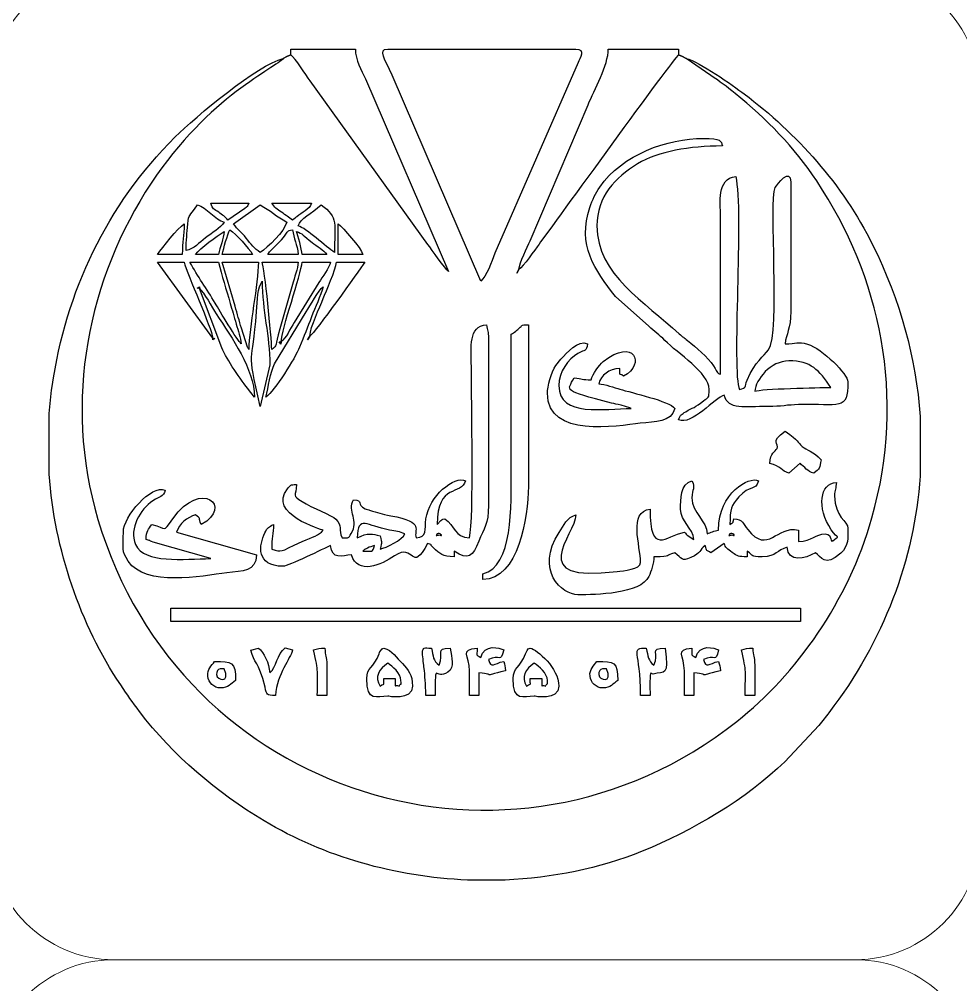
# Model space of a CAD drawing. Header units: millimetres. Extents: x -591 to 604, y 170 to 320.
# Drawn here: x 107.87 to 155.21, y 219.02 to 267.56 of the extents above; entities that cross this region are included whole.
import ezdxf

# ---------------------------------------------------------------- set-up
doc = ezdxf.new("R2010")
doc.units = ezdxf.units.MM
doc.header["$MEASUREMENT"] = 0
doc.layers.add('Layer 1', color=7, linetype='Continuous')

msp = doc.modelspace()

# ---------------------------------------------------------------- linework, layer by layer
at = {"layer": 'Layer 1', "color": 250, "lineweight": 18}
for points in [[(112.6292, 270.0725), (112.6292, 270.0725), (149.9166, 270.0725), (149.9166, 270.0725), (153.3625, 270.0725), (156.1729, 267.2621), (156.1729, 263.8162), (156.1729, 263.8162), (156.1729, 226.5288), (156.1729, 226.5288), (156.1729, 223.0829), (153.3625, 220.2725), (149.9166, 220.2725), (149.9166, 220.2725), (112.6292, 220.2725), (112.6292, 220.2725), (109.1833, 220.2725), (106.3729, 223.0829), (106.3729, 226.5288), (106.3729, 226.5288), (106.3729, 263.8162), (106.3729, 263.8162), (106.3729, 267.2621), (109.1833, 270.0725), (112.6292, 270.0725)], [(112.6292, 220.2725), (112.6292, 220.2725), (149.9166, 220.2725), (149.9166, 220.2725), (153.3625, 220.2725), (156.1729, 217.4621), (156.1729, 214.0162), (156.1729, 214.0162), (156.1729, 176.7288), (156.1729, 176.7288), (156.1729, 173.2829), (153.3625, 170.4725), (149.9166, 170.4725), (149.9166, 170.4725), (112.6292, 170.4725), (112.6292, 170.4725), (109.1833, 170.4725), (106.3729, 173.2829), (106.3729, 176.7288), (106.3729, 176.7288), (106.3729, 214.0162), (106.3729, 214.0162), (106.3729, 217.4621), (109.1833, 220.2725), (112.6292, 220.2725)]]:
    msp.add_open_spline(points, degree=3, knots=[0, 0, 0, 0, 0.125, 0.125, 0.125, 0.25, 0.25, 0.25, 0.375, 0.375, 0.375, 0.5, 0.5, 0.5, 0.625, 0.625, 0.625, 0.75, 0.75, 0.75, 0.875, 0.875, 0.875, 1, 1, 1, 1], dxfattribs=at)
at = {"layer": 'Layer 1', "color": 240}
for points, knots in [([(121.5196, 265.7787), (121.7502, 265.6096), (122.2702, 264.7777), (122.5027, 264.467), (122.5027, 264.467), (128.4232, 256.2356), (128.4232, 256.2356), (128.5936, 255.9854), (129.2925, 254.9977), (129.4561, 254.878), (129.4561, 254.878), (125.2753, 264.5622), (125.2753, 264.5622), (125.0812, 265.0163), (124.7706, 265.5037), (124.7706, 266.0656), (124.7706, 266.0656), (121.5196, 266.0656), (121.5196, 266.0656), (121.5196, 266.0656), (121.5196, 265.7787), (121.5196, 265.7787)], [0, 0, 0, 0, 0.1428571, 0.1428571, 0.1428571, 0.2857143, 0.2857143, 0.2857143, 0.4285714, 0.4285714, 0.4285714, 0.5714286, 0.5714286, 0.5714286, 0.7142857, 0.7142857, 0.7142857, 0.8571429, 0.8571429, 0.8571429, 1, 1, 1, 1]), ([(131.0816, 254.3999), (131.3687, 254.6104), (131.6157, 255.3724), (131.7919, 255.7932), (131.7919, 255.7932), (135.9667, 265.3944), (135.9667, 265.3944), (136.0563, 265.5854), (136.3591, 266.0656), (135.8625, 266.0656), (135.8625, 266.0656), (126.3963, 266.0656), (126.3963, 266.0656), (125.8735, 266.0656), (126.2796, 265.5359), (126.6138, 264.7534), (126.6138, 264.7534), (131.0816, 254.3999), (131.0816, 254.3999)], [0, 0, 0, 0, 0.1666667, 0.1666667, 0.1666667, 0.3333333, 0.3333333, 0.3333333, 0.5, 0.5, 0.5, 0.6666667, 0.6666667, 0.6666667, 0.8333333, 0.8333333, 0.8333333, 1, 1, 1, 1]), ([(132.994, 254.9736), (133.2156, 255.122), (133.7902, 255.9717), (134.005, 256.2575), (134.7037, 257.1873), (140.7305, 265.5622), (141.0261, 265.7787), (141.0261, 265.7787), (141.0261, 266.0656), (141.0261, 266.0656), (141.0261, 266.0656), (137.4881, 266.0656), (137.4881, 266.0656), (137.4881, 265.2549), (136.7991, 264.002), (136.469, 263.26), (136.469, 263.26), (133.5541, 256.4215), (133.5541, 256.4215), (133.4212, 256.0995), (133.024, 255.3346), (132.994, 254.9736)], [0, 0, 0, 0, 0.1428571, 0.1428571, 0.1428571, 0.2857143, 0.2857143, 0.2857143, 0.4285714, 0.4285714, 0.4285714, 0.5714286, 0.5714286, 0.5714286, 0.7142857, 0.7142857, 0.7142857, 0.8571429, 0.8571429, 0.8571429, 1, 1, 1, 1]), ([(141.4086, 265.5875), (141.4086, 265.5875), (142.6517, 264.727), (142.6517, 264.727), (143.1052, 264.4247), (143.4274, 264.1902), (143.8645, 263.8364), (145.4564, 262.5483), (146.8343, 261.1385), (147.9687, 259.4301), (151.1679, 254.6115), (152.4842, 248.6305), (150.7401, 242.4866), (149.5464, 238.2813), (146.9604, 234.638), (143.95, 232.2562), (132.5688, 223.2512), (115.9576, 228.4985), (111.8269, 242.4121), (110.056, 248.377), (111.3464, 254.554), (114.5008, 259.3151), (117.385, 263.6681), (120.8318, 265.1707), (121.1371, 265.5875), (119.8893, 265.2968), (116.7263, 262.6586), (115.7108, 261.6432), (112.2588, 258.1916), (110.2269, 253.9153), (109.5241, 249.0881), (109.4586, 248.6392), (109.4096, 248.1872), (109.3759, 247.7331), (109.3759, 247.7331), (109.3759, 244.6858), (109.3759, 244.6858), (109.6508, 240.8946), (110.9288, 237.1401), (112.971, 234.0897), (113.3116, 233.581), (113.5595, 233.2306), (113.9237, 232.7477), (115.5836, 230.5463), (117.8312, 228.66), (120.1861, 227.2489), (123.2029, 225.4412), (126.7899, 224.4299), (130.4087, 224.2793), (130.4087, 224.2793), (132.3016, 224.2793), (132.3016, 224.2793), (134.6773, 224.3787), (137.0263, 224.8554), (139.1957, 225.7271), (141.6467, 226.7121), (144.4903, 228.381), (146.3588, 230.2297), (146.3588, 230.2297), (148.0738, 232.0528), (148.0738, 232.0528), (148.2527, 232.2643), (148.4271, 232.4916), (148.581, 232.6928), (151.3437, 236.3041), (152.8745, 240.3925), (153.1699, 244.5787), (153.1699, 244.5787), (153.1699, 247.5939), (153.1699, 247.5939), (152.9652, 250.5065), (152.1689, 253.4224), (150.7794, 256.2167), (149.2627, 259.2669), (146.9818, 261.8047), (144.3182, 263.8118), (143.7522, 264.2384), (142.063, 265.4351), (141.4086, 265.5875)], [0, 0, 0, 0, 0.0384615, 0.0384615, 0.0384615, 0.0769231, 0.0769231, 0.0769231, 0.1153846, 0.1153846, 0.1153846, 0.1538462, 0.1538462, 0.1538462, 0.1923077, 0.1923077, 0.1923077, 0.2307692, 0.2307692, 0.2307692, 0.2692308, 0.2692308, 0.2692308, 0.3076923, 0.3076923, 0.3076923, 0.3461538, 0.3461538, 0.3461538, 0.3846154, 0.3846154, 0.3846154, 0.4230769, 0.4230769, 0.4230769, 0.4615385, 0.4615385, 0.4615385, 0.5, 0.5, 0.5, 0.5384615, 0.5384615, 0.5384615, 0.5769231, 0.5769231, 0.5769231, 0.6153846, 0.6153846, 0.6153846, 0.6538462, 0.6538462, 0.6538462, 0.6923077, 0.6923077, 0.6923077, 0.7307692, 0.7307692, 0.7307692, 0.7692308, 0.7692308, 0.7692308, 0.8076923, 0.8076923, 0.8076923, 0.8461538, 0.8461538, 0.8461538, 0.8846154, 0.8846154, 0.8846154, 0.9230769, 0.9230769, 0.9230769, 0.9615385, 0.9615385, 0.9615385, 1, 1, 1, 1]), ([(121.3283, 265.6831), (121.3283, 265.6831), (121.1371, 265.5875), (121.1371, 265.5875), (121.1371, 265.5875), (121.3283, 265.6831), (121.3283, 265.6831)], [0, 0, 0, 0, 0.5, 0.5, 0.5, 1, 1, 1, 1]), ([(121.5196, 265.7787), (121.5196, 265.7787), (121.3283, 265.6831), (121.3283, 265.6831), (121.3283, 265.6831), (121.5196, 265.7787), (121.5196, 265.7787)], [0, 0, 0, 0, 0.5, 0.5, 0.5, 1, 1, 1, 1]), ([(141.2174, 265.6831), (141.2174, 265.6831), (141.0261, 265.7787), (141.0261, 265.7787), (141.0261, 265.7787), (141.2174, 265.6831), (141.2174, 265.6831)], [0, 0, 0, 0, 0.5, 0.5, 0.5, 1, 1, 1, 1]), ([(141.4086, 265.5875), (141.4086, 265.5875), (141.2174, 265.6831), (141.2174, 265.6831), (141.2174, 265.6831), (141.4086, 265.5875), (141.4086, 265.5875)], [0, 0, 0, 0, 0.5, 0.5, 0.5, 1, 1, 1, 1]), ([(142.556, 248.9495), (142.556, 248.486), (142.541, 248.5803), (142.2767, 248.3682), (141.8403, 248.0179), (141.734, 248.0425), (141.3834, 247.8272), (141.1701, 247.6963), (141.0963, 247.6824), (141.0261, 247.4195), (141.6836, 247.1155), (142.8517, 248.5373), (143.3209, 248.6626), (143.5028, 247.8823), (144.3482, 248.0929), (145.5205, 248.0886), (146.1836, 248.0862), (146.5131, 248.1716), (147.0471, 248.1877), (149.1328, 248.2501), (149.5364, 247.8229), (149.5364, 249.3319), (149.5364, 249.689), (148.2728, 251.0026), (147.5039, 251.2268), (147.0175, 251.3686), (146.9521, 251.2443), (146.3808, 251.2443), (146.4242, 251.7662), (146.6677, 251.9736), (146.6677, 252.87), (146.6677, 252.87), (146.6677, 259.3721), (146.6677, 259.3721), (146.6677, 260.1439), (145.9635, 259.2628), (145.8864, 259.1017), (145.5469, 258.3923), (146.163, 251.7926), (145.5411, 250.9368), (145.3056, 250.6128), (144.8721, 250.3596), (144.4739, 249.422), (144.302, 249.0171), (144.4838, 249.0558), (144.086, 248.9495), (143.6744, 249.8073), (144.3002, 257.9185), (143.8947, 259.6589), (142.9349, 259.5791), (143.1294, 258.2296), (143.1297, 257.7466), (143.1297, 257.7466), (143.1297, 249.7144), (143.1297, 249.7144), (142.9248, 249.7971), (143.0418, 249.7253), (142.7842, 250.1339), (142.4935, 250.5949), (141.8948, 251.0529), (141.4746, 251.406), (141.2811, 251.5687), (141.2428, 251.5644), (141.0492, 251.7456), (139.3456, 253.3403), (136.9144, 254.721), (136.9144, 257.1728), (136.9144, 258.6435), (137.8426, 259.6092), (138.9611, 260.2897), (140.0008, 260.9222), (141.5764, 261.189), (143.2254, 261.189), (143.1568, 261.4456), (143.1755, 261.5715), (142.2692, 261.5715), (140.4711, 261.5715), (138.1887, 260.7647), (137.0651, 259.1259), (136.8345, 258.7895), (136.7036, 258.5163), (136.563, 258.0981), (135.9295, 256.2133), (136.7884, 254.9585), (137.855, 253.6192), (137.855, 253.6192), (139.5202, 252.129), (139.5202, 252.129), (139.8266, 251.8369), (140.0293, 251.7192), (140.3322, 251.4111), (140.9708, 250.762), (142.556, 249.7869), (142.556, 248.9495)], [0, 0, 0, 0, 0.0322581, 0.0322581, 0.0322581, 0.0645161, 0.0645161, 0.0645161, 0.0967742, 0.0967742, 0.0967742, 0.1290323, 0.1290323, 0.1290323, 0.1612903, 0.1612903, 0.1612903, 0.1935484, 0.1935484, 0.1935484, 0.2258065, 0.2258065, 0.2258065, 0.2580645, 0.2580645, 0.2580645, 0.2903226, 0.2903226, 0.2903226, 0.3225806, 0.3225806, 0.3225806, 0.3548387, 0.3548387, 0.3548387, 0.3870968, 0.3870968, 0.3870968, 0.4193548, 0.4193548, 0.4193548, 0.4516129, 0.4516129, 0.4516129, 0.483871, 0.483871, 0.483871, 0.516129, 0.516129, 0.516129, 0.5483871, 0.5483871, 0.5483871, 0.5806452, 0.5806452, 0.5806452, 0.6129032, 0.6129032, 0.6129032, 0.6451613, 0.6451613, 0.6451613, 0.6774194, 0.6774194, 0.6774194, 0.7096774, 0.7096774, 0.7096774, 0.7419355, 0.7419355, 0.7419355, 0.7741935, 0.7741935, 0.7741935, 0.8064516, 0.8064516, 0.8064516, 0.8387097, 0.8387097, 0.8387097, 0.8709677, 0.8709677, 0.8709677, 0.9032258, 0.9032258, 0.9032258, 0.9354839, 0.9354839, 0.9354839, 0.9677419, 0.9677419, 0.9677419, 1, 1, 1, 1]), ([(118.3642, 257.4597), (118.3642, 257.4597), (119.214, 258.0442), (119.214, 258.0442), (119.3573, 258.1789), (119.3375, 258.1037), (119.416, 258.3203), (119.416, 258.3203), (117.5036, 258.3203), (117.5036, 258.3203), (117.5884, 258.0024), (117.6634, 258.0212), (117.8983, 257.8546), (118.0777, 257.7275), (118.2404, 257.6285), (118.3642, 257.4597)], [0, 0, 0, 0, 0.2, 0.2, 0.2, 0.4, 0.4, 0.4, 0.6, 0.6, 0.6, 0.8, 0.8, 0.8, 1, 1, 1, 1]), ([(121.6152, 257.4597), (121.6152, 257.4597), (121.7179, 257.5482), (121.7179, 257.5482), (121.7328, 257.5606), (121.8014, 257.6186), (121.822, 257.6355), (122.0782, 257.8437), (122.4527, 257.9922), (122.5714, 258.3203), (122.5714, 258.3203), (120.5634, 258.3203), (120.5634, 258.3203), (120.7153, 258.0935), (120.8178, 258.0195), (121.0594, 257.8602), (121.2908, 257.7077), (121.4163, 257.5928), (121.6152, 257.4597)], [0, 0, 0, 0, 0.1666667, 0.1666667, 0.1666667, 0.3333333, 0.3333333, 0.3333333, 0.5, 0.5, 0.5, 0.6666667, 0.6666667, 0.6666667, 0.8333333, 0.8333333, 0.8333333, 1, 1, 1, 1]), ([(116.2605, 255.9298), (116.6675, 256.0246), (116.9042, 256.3187), (117.2437, 256.5721), (117.5833, 256.8254), (117.9565, 257.0409), (118.1729, 257.3641), (117.7133, 257.4869), (117.2937, 258.102), (116.8343, 258.2246), (116.3788, 257.5447), (116.403, 257.8277), (116.3524, 257.2723), (116.3083, 256.7869), (116.2605, 256.4771), (116.2605, 255.9298)], [0, 0, 0, 0, 0.2, 0.2, 0.2, 0.4, 0.4, 0.4, 0.6, 0.6, 0.6, 0.8, 0.8, 0.8, 1, 1, 1, 1]), ([(118.6511, 257.2685), (118.8452, 256.9785), (119.0475, 256.8596), (119.28, 256.5588), (119.5187, 256.2499), (119.687, 256.0368), (119.9897, 255.8342), (120.3705, 256.0891), (121.201, 256.8875), (121.3283, 257.3641), (120.8099, 257.6384), (120.5081, 257.9505), (119.9897, 258.2246), (119.9897, 258.2246), (118.6511, 257.2685), (118.6511, 257.2685)], [0, 0, 0, 0, 0.2, 0.2, 0.2, 0.4, 0.4, 0.4, 0.6, 0.6, 0.6, 0.8, 0.8, 0.8, 1, 1, 1, 1]), ([(121.9021, 257.1728), (122.2744, 257.0734), (123.3168, 256.1035), (123.7188, 255.8342), (123.7188, 257.2135), (123.9347, 257.632), (123.0495, 258.2246), (122.5571, 257.7967), (122, 257.5394), (121.9021, 257.1728)], [0, 0, 0, 0, 0.3333333, 0.3333333, 0.3333333, 0.6666667, 0.6666667, 0.6666667, 1, 1, 1, 1]), ([(114.8263, 255.7386), (114.8263, 255.7386), (116.0693, 255.7386), (116.0693, 255.7386), (116.0693, 256.4073), (116.1649, 256.6528), (116.1649, 257.2685), (115.8453, 257.0546), (115.0566, 256.0827), (114.8263, 255.7386)], [0, 0, 0, 0, 0.3333333, 0.3333333, 0.3333333, 0.6666667, 0.6666667, 0.6666667, 1, 1, 1, 1]), ([(116.7386, 255.7386), (116.7386, 255.7386), (117.886, 255.7386), (117.886, 255.7386), (117.9702, 256.0995), (118.1438, 256.5367), (118.1729, 256.886), (117.8141, 256.6458), (116.9593, 256.0679), (116.7386, 255.7386)], [0, 0, 0, 0, 0.3333333, 0.3333333, 0.3333333, 0.6666667, 0.6666667, 0.6666667, 1, 1, 1, 1]), ([(118.0773, 255.7386), (118.0773, 255.7386), (119.6072, 255.7386), (119.6072, 255.7386), (119.3827, 256.0737), (118.7956, 256.7568), (118.4598, 256.9816), (118.3315, 256.7145), (118.153, 256.0634), (118.0773, 255.7386)], [0, 0, 0, 0, 0.3333333, 0.3333333, 0.3333333, 0.6666667, 0.6666667, 0.6666667, 1, 1, 1, 1]), ([(120.3722, 255.7386), (120.3722, 255.7386), (121.9021, 255.7386), (121.9021, 255.7386), (121.8607, 256.2354), (121.653, 256.5277), (121.6152, 256.9816), (121.2852, 256.8935), (121.4474, 256.9722), (121.1506, 256.5857), (120.905, 256.266), (120.6007, 256.0798), (120.3722, 255.7386)], [0, 0, 0, 0, 0.25, 0.25, 0.25, 0.5, 0.5, 0.5, 0.75, 0.75, 0.75, 1, 1, 1, 1]), ([(122.0934, 255.7386), (122.0934, 255.7386), (123.3363, 255.7386), (123.3363, 255.7386), (123.1888, 255.9402), (122.8334, 256.1614), (122.5979, 256.3388), (122.1521, 256.6747), (122.1151, 256.8037), (121.8065, 256.886), (121.8967, 256.6979), (122.0714, 256.0025), (122.0934, 255.7386)], [0, 0, 0, 0, 0.25, 0.25, 0.25, 0.5, 0.5, 0.5, 0.75, 0.75, 0.75, 1, 1, 1, 1]), ([(123.9101, 255.7386), (123.9101, 255.7386), (125.1531, 255.7386), (125.1531, 255.7386), (125.068, 256.0573), (124.1319, 257.106), (123.9101, 257.2685), (123.9101, 257.2685), (123.9101, 255.7386), (123.9101, 255.7386)], [0, 0, 0, 0, 0.3333333, 0.3333333, 0.3333333, 0.6666667, 0.6666667, 0.6666667, 1, 1, 1, 1]), ([(117.5992, 251.5313), (117.5584, 252.0214), (116.3091, 254.7372), (116.1649, 255.356), (116.1649, 255.356), (114.8263, 255.356), (114.8263, 255.356), (114.8263, 255.356), (117.5992, 251.5313), (117.5992, 251.5313)], [0, 0, 0, 0, 0.3333333, 0.3333333, 0.3333333, 0.6666667, 0.6666667, 0.6666667, 1, 1, 1, 1]), ([(119.0335, 251.2443), (119.0082, 251.548), (118.8728, 251.913), (118.7799, 252.2338), (118.6716, 252.6078), (118.5684, 252.9603), (118.4806, 253.2731), (118.2825, 253.9783), (118.0441, 254.6774), (117.886, 255.356), (117.886, 255.356), (116.4518, 255.356), (116.4518, 255.356), (116.8382, 254.6256), (117.2935, 254.0096), (117.7257, 253.2833), (117.931, 252.9382), (118.8357, 251.3892), (119.0335, 251.2443)], [0, 0, 0, 0, 0.1666667, 0.1666667, 0.1666667, 0.3333333, 0.3333333, 0.3333333, 0.5, 0.5, 0.5, 0.6666667, 0.6666667, 0.6666667, 0.8333333, 0.8333333, 0.8333333, 1, 1, 1, 1]), ([(119.416, 250.9576), (119.416, 252.0683), (119.894, 254.2569), (119.894, 255.356), (119.894, 255.356), (118.0773, 255.356), (118.0773, 255.356), (118.0773, 255.356), (118.7259, 253.1361), (118.7259, 253.1361), (118.841, 252.7262), (118.9295, 252.4169), (119.0447, 252.0206), (119.0447, 252.0206), (119.3462, 251.0789), (119.3462, 251.0789), (119.3544, 251.0624), (119.374, 251.031), (119.3808, 251.018), (119.3877, 251.0049), (119.4026, 250.9766), (119.416, 250.9576)], [0, 0, 0, 0, 0.1428571, 0.1428571, 0.1428571, 0.2857143, 0.2857143, 0.2857143, 0.4285714, 0.4285714, 0.4285714, 0.5714286, 0.5714286, 0.5714286, 0.7142857, 0.7142857, 0.7142857, 0.8571429, 0.8571429, 0.8571429, 1, 1, 1, 1]), ([(120.5634, 250.9576), (120.8617, 251.176), (120.7147, 251.0874), (120.9666, 251.9886), (120.9666, 251.9886), (121.6039, 254.2198), (121.6039, 254.2198), (121.6985, 254.5439), (121.8748, 255.029), (121.9021, 255.356), (121.9021, 255.356), (120.0853, 255.356), (120.0853, 255.356), (120.2034, 255.11), (120.5634, 251.513), (120.5634, 250.9576)], [0, 0, 0, 0, 0.2, 0.2, 0.2, 0.4, 0.4, 0.4, 0.6, 0.6, 0.6, 0.8, 0.8, 0.8, 1, 1, 1, 1]), ([(121.0415, 251.3399), (121.2759, 251.5117), (121.5085, 252.0235), (121.6923, 252.3148), (121.6923, 252.3148), (122.9353, 254.3228), (122.9353, 254.3228), (123.119, 254.6145), (123.4399, 255.0278), (123.5276, 255.356), (123.5276, 255.356), (122.0934, 255.356), (122.0934, 255.356), (122.0408, 254.724), (121.0553, 251.9594), (121.0415, 251.3399)], [0, 0, 0, 0, 0.2, 0.2, 0.2, 0.4, 0.4, 0.4, 0.6, 0.6, 0.6, 0.8, 0.8, 0.8, 1, 1, 1, 1]), ([(122.4758, 251.6269), (122.7455, 251.8074), (124.9224, 254.8687), (125.2489, 255.356), (125.2489, 255.356), (123.8145, 255.356), (123.8145, 255.356), (123.782, 254.9663), (123.3025, 253.885), (123.1589, 253.5256), (122.9777, 253.0723), (122.5144, 252.0902), (122.4758, 251.6269)], [0, 0, 0, 0, 0.25, 0.25, 0.25, 0.5, 0.5, 0.5, 0.75, 0.75, 0.75, 1, 1, 1, 1]), ([(132.994, 254.9736), (132.994, 254.9736), (132.884, 254.7872), (132.884, 254.7872), (132.884, 254.7872), (132.994, 254.9736), (132.994, 254.9736)], [0, 0, 0, 0, 0.5, 0.5, 0.5, 1, 1, 1, 1]), ([(119.9897, 248.0889), (119.9897, 248.0889), (120.4678, 250.1925), (120.4678, 250.1925), (120.4678, 251.6315), (120.0853, 252.9305), (120.0853, 254.3999), (119.8604, 254.0761), (119.8395, 253.4323), (119.8018, 252.8666), (119.6087, 249.9816), (119.2616, 251.2142), (119.9897, 248.0889)], [0, 0, 0, 0, 0.25, 0.25, 0.25, 0.5, 0.5, 0.5, 0.75, 0.75, 0.75, 1, 1, 1, 1]), ([(116.9299, 254.0174), (116.9299, 254.0174), (116.9299, 254.113), (116.9299, 254.113), (116.9299, 254.113), (116.8183, 254.0333), (116.8183, 254.0333), (116.8183, 254.0333), (116.9299, 254.0174), (116.9299, 254.0174)], [0, 0, 0, 0, 0.3333333, 0.3333333, 0.3333333, 0.6666667, 0.6666667, 0.6666667, 1, 1, 1, 1]), ([(116.9299, 254.0174), (116.9299, 254.0174), (118.0624, 251.0383), (118.0624, 251.0383), (118.3034, 250.4315), (119.0056, 249.4434), (119.4415, 248.8793), (119.5354, 248.7581), (119.6182, 248.6644), (119.7028, 248.567), (119.6711, 249.9936), (118.5738, 251.5132), (117.7717, 252.7556), (117.572, 253.0649), (117.1592, 253.8493), (116.9299, 254.0174)], [0, 0, 0, 0, 0.2, 0.2, 0.2, 0.4, 0.4, 0.4, 0.6, 0.6, 0.6, 0.8, 0.8, 0.8, 1, 1, 1, 1]), ([(120.2766, 248.567), (120.708, 248.8832), (121.749, 250.5167), (121.9707, 251.0802), (122.1823, 251.6177), (122.3751, 252.0804), (122.5603, 252.5942), (122.7314, 253.0696), (123.0384, 253.6549), (123.1451, 254.113), (122.9153, 253.9446), (122.5035, 253.161), (122.3033, 252.8513), (122.3033, 252.8513), (120.7045, 250.2426), (120.7045, 250.2426), (120.5073, 249.827), (120.3882, 249.0466), (120.2766, 248.567)], [0, 0, 0, 0, 0.1666667, 0.1666667, 0.1666667, 0.3333333, 0.3333333, 0.3333333, 0.5, 0.5, 0.5, 0.6666667, 0.6666667, 0.6666667, 0.8333333, 0.8333333, 0.8333333, 1, 1, 1, 1]), ([(130.5079, 241.4911), (129.7415, 241.5081), (129.7967, 242.0912), (129.2649, 242.4473), (129.0908, 242.4007), (129.168, 242.4274), (129.0703, 242.3549), (129.0703, 242.3549), (128.8824, 242.1605), (128.8824, 242.1605), (128.8824, 244.2652), (130.1095, 243.5842), (130.3167, 244.3597), (129.7532, 244.6202), (128.4608, 243.5889), (128.3219, 242.4339), (128.2537, 241.8663), (128.3842, 241.5371), (127.8306, 241.4911), (127.6678, 241.8852), (128.3304, 242.261), (126.5472, 242.5982), (126.0762, 242.6871), (125.9148, 242.7497), (125.4886, 242.8783), (125.4835, 242.8798), (125.2815, 242.9421), (125.2709, 242.9475), (124.7776, 243.1959), (125.2345, 243.3423), (124.6752, 243.4035), (124.3476, 242.8205), (124.9822, 242.3368), (124.5604, 241.7039), (124.3796, 241.4326), (124.5126, 241.5002), (124.1014, 241.4911), (123.9134, 241.8829), (124.1213, 242.095), (123.7914, 242.4241), (123.605, 242.6101), (122.5862, 243.0026), (122.0917, 243.3086), (121.567, 243.6335), (121.7931, 243.5706), (121.8065, 244.1685), (121.4827, 244.1415), (121.532, 244.1611), (121.3562, 243.9493), (120.3183, 242.6975), (123.1183, 241.8757), (123.1451, 241.8736), (122.9359, 241.5879), (122.649, 241.552), (122.0959, 241.2971), (120.8547, 240.7253), (121.1505, 240.7806), (120.5634, 240.9174), (120.5634, 241.4979), (120.6591, 241.6835), (120.6591, 242.1605), (120.4293, 242.0389), (120.3504, 242.0046), (120.2199, 241.7387), (119.9249, 241.1373), (119.7608, 240.0567), (121.1371, 240.0567), (121.3748, 240.0567), (123.2251, 240.9485), (123.5276, 241.1085), (123.5894, 240.3655), (124.1026, 240.5908), (124.5794, 240.6304), (124.8551, 239.598), (126.0936, 240.1298), (126.7396, 240.579), (127.7524, 241.2832), (127.5728, 239.6329), (128.4043, 241.2041), (128.7728, 241.0708), (128.4263, 241.222), (128.6777, 240.9994), (129.0487, 240.6709), (129.1321, 240.5348), (129.743, 240.5348), (129.743, 240.5348), (129.743, 240.8216), (129.743, 240.8216), (130.4633, 240.3391), (130.6714, 240.5447), (130.9736, 241.3121), (131.2347, 241.9752), (131.4641, 242.1724), (131.4641, 243.1166), (131.4641, 243.1166), (131.4641, 251.5313), (131.4641, 251.5313), (131.4641, 251.861), (131.3934, 251.9015), (131.3685, 252.2006), (130.4403, 252.1234), (130.6034, 251.0883), (130.6035, 250.0969), (130.6037, 248.2505), (130.7429, 242.4997), (130.5079, 241.4911)], [0, 0, 0, 0, 0.0285714, 0.0285714, 0.0285714, 0.0571429, 0.0571429, 0.0571429, 0.0857143, 0.0857143, 0.0857143, 0.1142857, 0.1142857, 0.1142857, 0.1428571, 0.1428571, 0.1428571, 0.1714286, 0.1714286, 0.1714286, 0.2, 0.2, 0.2, 0.2285714, 0.2285714, 0.2285714, 0.2571429, 0.2571429, 0.2571429, 0.2857143, 0.2857143, 0.2857143, 0.3142857, 0.3142857, 0.3142857, 0.3428571, 0.3428571, 0.3428571, 0.3714286, 0.3714286, 0.3714286, 0.4, 0.4, 0.4, 0.4285714, 0.4285714, 0.4285714, 0.4571429, 0.4571429, 0.4571429, 0.4857143, 0.4857143, 0.4857143, 0.5142857, 0.5142857, 0.5142857, 0.5428571, 0.5428571, 0.5428571, 0.5714286, 0.5714286, 0.5714286, 0.6, 0.6, 0.6, 0.6285714, 0.6285714, 0.6285714, 0.6571429, 0.6571429, 0.6571429, 0.6857143, 0.6857143, 0.6857143, 0.7142857, 0.7142857, 0.7142857, 0.7428571, 0.7428571, 0.7428571, 0.7714286, 0.7714286, 0.7714286, 0.8, 0.8, 0.8, 0.8285714, 0.8285714, 0.8285714, 0.8571429, 0.8571429, 0.8571429, 0.8857143, 0.8857143, 0.8857143, 0.9142857, 0.9142857, 0.9142857, 0.9428571, 0.9428571, 0.9428571, 0.9714286, 0.9714286, 0.9714286, 1, 1, 1, 1]), ([(132.6115, 251.7225), (132.6115, 249.4913), (132.6115, 247.2602), (132.6115, 245.0291), (132.6115, 243.0472), (132.6967, 240.0283), (131.1773, 239.6742), (131.1773, 239.6742), (131.1773, 239.3873), (131.1773, 239.3873), (132.9528, 239.3873), (133.4721, 242.5273), (133.4721, 244.0728), (133.4721, 244.0728), (133.4721, 252.2006), (133.4721, 252.2006), (133.0106, 252.1903), (133.2296, 252.1958), (132.9936, 252.0096), (132.9918, 252.0082), (132.914, 251.9342), (132.8396, 251.877), (132.7344, 251.7959), (132.6946, 251.778), (132.6115, 251.7225)], [0, 0, 0, 0, 0.125, 0.125, 0.125, 0.25, 0.25, 0.25, 0.375, 0.375, 0.375, 0.5, 0.5, 0.5, 0.625, 0.625, 0.625, 0.75, 0.75, 0.75, 0.875, 0.875, 0.875, 1, 1, 1, 1]), ([(117.5992, 251.5313), (117.5992, 251.5313), (117.5992, 251.4357), (117.5992, 251.4357), (117.5992, 251.4357), (117.7108, 251.5154), (117.7108, 251.5154), (117.7108, 251.5154), (117.5992, 251.5313), (117.5992, 251.5313)], [0, 0, 0, 0, 0.3333333, 0.3333333, 0.3333333, 0.6666667, 0.6666667, 0.6666667, 1, 1, 1, 1]), ([(122.4758, 251.6269), (122.4758, 251.6269), (122.3658, 251.4403), (122.3658, 251.4403), (122.3658, 251.4403), (122.4758, 251.6269), (122.4758, 251.6269)], [0, 0, 0, 0, 0.5, 0.5, 0.5, 1, 1, 1, 1]), ([(134.4282, 248.7582), (134.4282, 246.4664), (137.9497, 247.12), (139.0968, 247.2452), (139.8581, 247.3285), (140.6474, 247.2916), (140.8349, 247.9932), (140.5614, 248.3665), (138.6438, 248.7844), (138.0736, 248.9612), (137.8211, 249.0396), (137.299, 249.2123), (137.01, 249.2363), (137.1231, 249.66), (137.5195, 249.9892), (138.0618, 250.0013), (138.0989, 249.5572), (137.9594, 249.8341), (138.2532, 249.6187), (139.3952, 250.2232), (138.7828, 251.5947), (137.2383, 250.3468), (137.0055, 250.159), (136.7006, 249.7412), (136.6277, 249.4275), (136.147, 249.4275), (136.1995, 249.5136), (135.767, 249.5232), (135.4232, 248.8736), (135.1384, 248.901), (137.6576, 248.2583), (137.7947, 248.2234), (137.9153, 248.2107), (138.1368, 248.1638), (138.1368, 248.1638), (138.572, 248.0252), (138.572, 248.0252), (138.5861, 248.0191), (138.6155, 248.006), (138.6357, 247.9932), (137.341, 247.9932), (135.002, 247.5294), (135.002, 249.1407), (135.002, 249.8393), (135.4729, 250.4754), (135.9635, 250.761), (136.3371, 250.9785), (136.3898, 250.8188), (136.4363, 251.2443), (135.949, 251.4698), (135.4167, 250.7689), (135.105, 250.4721), (135.105, 250.4721), (134.8456, 250.1578), (134.8456, 250.1578), (134.6266, 249.8085), (134.4282, 249.0962), (134.4282, 248.7582)], [0, 0, 0, 0, 0.0526316, 0.0526316, 0.0526316, 0.1052632, 0.1052632, 0.1052632, 0.1578947, 0.1578947, 0.1578947, 0.2105263, 0.2105263, 0.2105263, 0.2631579, 0.2631579, 0.2631579, 0.3157895, 0.3157895, 0.3157895, 0.3684211, 0.3684211, 0.3684211, 0.4210526, 0.4210526, 0.4210526, 0.4736842, 0.4736842, 0.4736842, 0.5263158, 0.5263158, 0.5263158, 0.5789474, 0.5789474, 0.5789474, 0.6315789, 0.6315789, 0.6315789, 0.6842105, 0.6842105, 0.6842105, 0.7368421, 0.7368421, 0.7368421, 0.7894737, 0.7894737, 0.7894737, 0.8421053, 0.8421053, 0.8421053, 0.8947368, 0.8947368, 0.8947368, 0.9473684, 0.9473684, 0.9473684, 1, 1, 1, 1]), ([(121.0415, 251.3399), (121.0415, 251.3399), (120.9459, 251.3399), (120.9459, 251.3399), (120.9459, 251.3399), (121.0256, 251.2285), (121.0256, 251.2285), (121.0256, 251.2285), (121.0415, 251.3399), (121.0415, 251.3399)], [0, 0, 0, 0, 0.3333333, 0.3333333, 0.3333333, 0.6666667, 0.6666667, 0.6666667, 1, 1, 1, 1]), ([(144.8509, 248.8538), (144.9003, 249.4482), (145.642, 250.3839), (146.572, 250.3839), (147.6821, 250.3839), (148.0813, 249.9327), (148.6757, 249.045), (148.0883, 249.045), (145.1239, 248.985), (144.8509, 248.8538)], [0, 0, 0, 0, 0.3333333, 0.3333333, 0.3333333, 0.6666667, 0.6666667, 0.6666667, 1, 1, 1, 1]), ([(145.6158, 245.2203), (146.1692, 245.0913), (146.1856, 244.8453), (146.572, 244.7422), (146.572, 244.7422), (147.1279, 245.2389), (147.1279, 245.2389), (147.3553, 245.0381), (147.5063, 244.8245), (147.8151, 244.7422), (148.1416, 244.9608), (148.0955, 244.9736), (148.1975, 245.4115), (147.7742, 245.8577), (147.466, 245.887), (147.2402, 246.0797), (146.9635, 246.3154), (147.1261, 246.3467), (146.3808, 246.8458), (145.5874, 246.3145), (146.0959, 246.2234), (145.9733, 245.9833), (145.8814, 245.8038), (145.6287, 245.7937), (145.6158, 245.2203)], [0, 0, 0, 0, 0.125, 0.125, 0.125, 0.25, 0.25, 0.25, 0.375, 0.375, 0.375, 0.5, 0.5, 0.5, 0.625, 0.625, 0.625, 0.75, 0.75, 0.75, 0.875, 0.875, 0.875, 1, 1, 1, 1]), ([(113.105, 241.778), (113.105, 240.9362), (113.0014, 240.8412), (113.3558, 240.3075), (114.2185, 239.0086), (117.0465, 239.5564), (118.3099, 239.7285), (119.1067, 239.837), (119.7792, 239.771), (119.7985, 240.6304), (119.7985, 240.6304), (115.7825, 241.778), (115.7825, 241.778), (115.8923, 242.1894), (116.3289, 242.5291), (116.7386, 242.6385), (117.0545, 242.4071), (116.8459, 242.5344), (117.0255, 242.1605), (118.6735, 243.0325), (117.015, 244.4894), (115.5908, 242.4476), (115.0581, 241.6841), (115.2999, 241.9833), (114.5393, 242.1605), (114.3649, 241.8998), (114.2624, 241.8409), (114.2524, 241.3955), (114.6074, 241.3127), (114.2825, 241.3742), (114.6092, 241.274), (114.6092, 241.274), (117.5036, 240.4392), (117.5036, 240.4392), (116.1306, 240.4392), (114.1525, 240.159), (113.7227, 241.1551), (113.3769, 241.9563), (113.9529, 242.9319), (114.5935, 243.3492), (114.9471, 243.5795), (115.1113, 243.5166), (115.2088, 243.8816), (114.5211, 244.1996), (113.105, 242.5441), (113.105, 241.778)], [0, 0, 0, 0, 0.0666667, 0.0666667, 0.0666667, 0.1333333, 0.1333333, 0.1333333, 0.2, 0.2, 0.2, 0.2666667, 0.2666667, 0.2666667, 0.3333333, 0.3333333, 0.3333333, 0.4, 0.4, 0.4, 0.4666667, 0.4666667, 0.4666667, 0.5333333, 0.5333333, 0.5333333, 0.6, 0.6, 0.6, 0.6666667, 0.6666667, 0.6666667, 0.7333333, 0.7333333, 0.7333333, 0.8, 0.8, 0.8, 0.8666667, 0.8666667, 0.8666667, 0.9333333, 0.9333333, 0.9333333, 1, 1, 1, 1]), ([(143.0341, 241.8736), (142.8024, 241.8195), (142.6504, 241.7735), (142.4604, 241.6822), (142.446, 242.3271), (141.6954, 242.7548), (141.6954, 243.4991), (141.6954, 243.9648), (141.8863, 243.9618), (141.6954, 244.3597), (141.1028, 244.2014), (141.1217, 243.3991), (141.1217, 242.9254), (141.1217, 242.3293), (141.7427, 241.9779), (141.7911, 241.3955), (141.7911, 241.3955), (141.4465, 241.6246), (141.4465, 241.6246), (141.3916, 241.6789), (141.3328, 241.7591), (141.3129, 241.778), (140.3468, 241.5529), (139.5918, 240.5775), (139.5918, 242.9254), (138.4788, 242.8328), (139.1136, 241.0626), (139.1136, 240.2479), (139.1136, 239.8866), (138.2448, 239.837), (137.9382, 239.7979), (133.203, 239.1935), (135.8402, 241.6301), (135.8625, 242.6385), (135.4234, 242.5213), (135.2473, 242.1122), (135.0193, 241.7607), (133.7805, 239.8518), (135.1493, 238.6224), (135.9582, 238.6224), (136.8625, 238.6224), (139.0994, 238.6567), (139.5281, 239.5467), (139.6469, 239.7933), (139.7759, 240.2148), (139.7831, 240.5348), (140.7693, 240.5348), (140.2844, 240.5978), (140.8349, 240.7262), (141.2143, 240.472), (141.1516, 240.2626), (141.6336, 240.4888), (142.2119, 240.7606), (142.0173, 240.8539), (142.3648, 241.1085), (142.454, 240.7745), (142.4012, 240.8938), (142.6517, 240.7262), (142.6517, 240.7262), (143.3209, 241.2041), (143.3209, 241.2041), (143.3758, 240.9989), (143.4691, 240.9244), (143.7215, 240.7441), (143.9955, 240.5482), (144.022, 240.5348), (144.4684, 240.5348), (144.4684, 240.5348), (144.4684, 240.8216), (144.4684, 240.8216), (144.8529, 240.5641), (144.5845, 240.5348), (145.2334, 240.5348), (145.9491, 240.5348), (145.9733, 240.8786), (146.4764, 241.0129), (146.5429, 240.2141), (147.3678, 240.4389), (147.9107, 240.7262), (148.1869, 240.5411), (148.3791, 239.9879), (149.1725, 240.7073), (149.5844, 241.0806), (149.5364, 241.4878), (149.5364, 241.9692), (149.5364, 242.3071), (148.8669, 242.5414), (148.8669, 243.5948), (148.8669, 243.9244), (148.9376, 243.9649), (148.9625, 244.2641), (148.1277, 244.2454), (147.9544, 242.9916), (148.7, 241.89), (149.0509, 241.3714), (149.1133, 241.6283), (148.8623, 241.3982), (148.5621, 241.1232), (148.8231, 241.6822), (148.3888, 241.6822), (147.9106, 241.6822), (147.7549, 241.3155), (147.0501, 241.2999), (147.0501, 241.2999), (147.0501, 241.8736), (147.0501, 241.8736), (145.9377, 242.1327), (145.5266, 240.6206), (144.4966, 241.9017), (144.2448, 242.2152), (144.2767, 242.4076), (143.7991, 242.4473), (143.7322, 242.1677), (143.8114, 242.3095), (143.6078, 242.1605), (143.6078, 242.9375), (143.6541, 243.1033), (144.0455, 243.5396), (144.6218, 244.1826), (144.894, 243.8046), (145.0421, 244.3597), (144.5656, 244.58), (143.0341, 243.7768), (143.0341, 241.8736)], [0, 0, 0, 0, 0.0243902, 0.0243902, 0.0243902, 0.0487805, 0.0487805, 0.0487805, 0.0731707, 0.0731707, 0.0731707, 0.097561, 0.097561, 0.097561, 0.1219512, 0.1219512, 0.1219512, 0.1463415, 0.1463415, 0.1463415, 0.1707317, 0.1707317, 0.1707317, 0.195122, 0.195122, 0.195122, 0.2195122, 0.2195122, 0.2195122, 0.2439024, 0.2439024, 0.2439024, 0.2682927, 0.2682927, 0.2682927, 0.2926829, 0.2926829, 0.2926829, 0.3170732, 0.3170732, 0.3170732, 0.3414634, 0.3414634, 0.3414634, 0.3658537, 0.3658537, 0.3658537, 0.3902439, 0.3902439, 0.3902439, 0.4146341, 0.4146341, 0.4146341, 0.4390244, 0.4390244, 0.4390244, 0.4634146, 0.4634146, 0.4634146, 0.4878049, 0.4878049, 0.4878049, 0.5121951, 0.5121951, 0.5121951, 0.5365854, 0.5365854, 0.5365854, 0.5609756, 0.5609756, 0.5609756, 0.5853659, 0.5853659, 0.5853659, 0.6097561, 0.6097561, 0.6097561, 0.6341463, 0.6341463, 0.6341463, 0.6585366, 0.6585366, 0.6585366, 0.6829268, 0.6829268, 0.6829268, 0.7073171, 0.7073171, 0.7073171, 0.7317073, 0.7317073, 0.7317073, 0.7560976, 0.7560976, 0.7560976, 0.7804878, 0.7804878, 0.7804878, 0.804878, 0.804878, 0.804878, 0.8292683, 0.8292683, 0.8292683, 0.8536585, 0.8536585, 0.8536585, 0.8780488, 0.8780488, 0.8780488, 0.902439, 0.902439, 0.902439, 0.9268293, 0.9268293, 0.9268293, 0.9512195, 0.9512195, 0.9512195, 0.9756098, 0.9756098, 0.9756098, 1, 1, 1, 1]), ([(124.8663, 241.4911), (124.8925, 242.6661), (125.3472, 242.0815), (126.4905, 241.8721), (126.8007, 241.8153), (127.0084, 241.8015), (127.2569, 241.6822), (127.1466, 241.3779), (126.3218, 240.989), (126.0137, 240.9174), (126.1157, 241.3552), (126.1157, 241.1487), (126.0137, 241.5868), (125.6271, 241.6893), (125.4128, 241.7533), (124.8663, 241.4911)], [0, 0, 0, 0, 0.2, 0.2, 0.2, 0.4, 0.4, 0.4, 0.6, 0.6, 0.6, 0.8, 0.8, 0.8, 1, 1, 1, 1]), ([(128.8824, 241.6822), (128.984, 241.7838), (129.245, 241.5305), (128.9889, 241.6326), (128.9867, 241.6334), (128.7222, 241.5221), (128.8824, 241.6822)], [0, 0, 0, 0, 0.5, 0.5, 0.5, 1, 1, 1, 1]), ([(143.6078, 241.6822), (143.7094, 241.7838), (143.9705, 241.5305), (143.7144, 241.6326), (143.7121, 241.6334), (143.4476, 241.5221), (143.6078, 241.6822)], [0, 0, 0, 0, 0.5, 0.5, 0.5, 1, 1, 1, 1]), ([(125.1531, 240.8216), (125.2773, 240.9296), (125.1564, 240.8578), (125.3851, 240.9722), (125.508, 241.0335), (125.6052, 241.0502), (125.727, 241.1085), (125.6221, 240.716), (125.6556, 240.8216), (125.1531, 240.8216)], [0, 0, 0, 0, 0.3333333, 0.3333333, 0.3333333, 0.6666667, 0.6666667, 0.6666667, 1, 1, 1, 1]), ([(115.4956, 237.2838), (115.4956, 237.2838), (147.1457, 237.2838), (147.1457, 237.2838), (147.1457, 237.2838), (147.1457, 237.953), (147.1457, 237.953), (147.1457, 237.953), (115.4956, 237.953), (115.4956, 237.953), (115.4956, 237.953), (115.4956, 237.2838), (115.4956, 237.2838)], [0, 0, 0, 0, 0.25, 0.25, 0.25, 0.5, 0.5, 0.5, 0.75, 0.75, 0.75, 1, 1, 1, 1]), ([(119.5152, 235.8378), (119.6674, 235.1808), (119.9114, 235.2978), (120.2286, 233.9846), (120.3297, 233.5661), (120.2839, 233.565), (120.7546, 233.5546), (120.8471, 234.6663), (121.5136, 235.4131), (121.6152, 235.8495), (121.6152, 235.8495), (121.2364, 235.9567), (121.2364, 235.9567), (120.8275, 235.6482), (120.818, 234.9586), (120.4678, 234.702), (120.4294, 235.1632), (120.1816, 235.7343), (119.894, 235.945), (119.894, 235.945), (119.5152, 235.8378), (119.5152, 235.8378)], [0, 0, 0, 0, 0.1428571, 0.1428571, 0.1428571, 0.2857143, 0.2857143, 0.2857143, 0.4285714, 0.4285714, 0.4285714, 0.5714286, 0.5714286, 0.5714286, 0.7142857, 0.7142857, 0.7142857, 0.8571429, 0.8571429, 0.8571429, 1, 1, 1, 1]), ([(122.6671, 235.8495), (122.9412, 234.6726), (122.8583, 234.8561), (122.8583, 233.5546), (122.8583, 233.5546), (123.3363, 233.5546), (123.3363, 233.5546), (123.3363, 233.5546), (123.3363, 235.0844), (123.3363, 235.0844), (123.3363, 235.5651), (123.2505, 235.5126), (123.2408, 235.945), (122.9855, 235.9394), (122.8585, 235.9237), (122.6671, 235.8495)], [0, 0, 0, 0, 0.2, 0.2, 0.2, 0.4, 0.4, 0.4, 0.6, 0.6, 0.6, 0.8, 0.8, 0.8, 1, 1, 1, 1]), ([(125.3443, 234.4152), (125.3443, 233.1841), (125.8598, 233.5271), (126.3963, 233.5271), (126.3968, 233.5271), (127.6393, 233.2627), (127.6393, 234.0326), (127.6393, 234.5969), (127.4383, 234.8639), (127.1399, 235.1587), (126.8542, 235.4406), (126.617, 235.835), (126.2049, 235.945), (126.0266, 235.8256), (126.2146, 236.0398), (126.0474, 235.8161), (125.9379, 235.6695), (126.0203, 235.7986), (125.9683, 235.6602), (125.6858, 234.9059), (125.3443, 234.9898), (125.3443, 234.4152)], [0, 0, 0, 0, 0.1428571, 0.1428571, 0.1428571, 0.2857143, 0.2857143, 0.2857143, 0.4285714, 0.4285714, 0.4285714, 0.5714286, 0.5714286, 0.5714286, 0.7142857, 0.7142857, 0.7142857, 0.8571429, 0.8571429, 0.8571429, 1, 1, 1, 1]), ([(128.3087, 233.5546), (128.3087, 233.5546), (128.7867, 233.5546), (128.7867, 233.5546), (128.7867, 235.4471), (128.7686, 234.2649), (129.4185, 234.733), (129.7771, 234.9914), (129.6105, 235.4305), (129.5354, 235.9422), (128.7275, 235.9267), (129.2658, 235.6842), (128.978, 235.0844), (128.668, 235.3115), (128.6948, 235.5187), (128.5955, 235.945), (128.2193, 235.9366), (128.1709, 236.0362), (128.142, 235.6851), (128.1411, 235.6741), (128.2034, 235.1633), (128.221, 234.9984), (128.2741, 234.501), (128.3087, 234.1778), (128.3087, 233.5546)], [0, 0, 0, 0, 0.125, 0.125, 0.125, 0.25, 0.25, 0.25, 0.375, 0.375, 0.375, 0.5, 0.5, 0.5, 0.625, 0.625, 0.625, 0.75, 0.75, 0.75, 0.875, 0.875, 0.875, 1, 1, 1, 1]), ([(130.5079, 234.7976), (130.5079, 234.7976), (130.5079, 233.5546), (130.5079, 233.5546), (130.5079, 233.5546), (130.986, 233.5546), (130.986, 233.5546), (130.986, 233.5546), (130.986, 234.702), (130.986, 234.702), (131.9673, 234.6203), (130.9427, 234.4755), (132.3247, 234.7976), (132.3032, 235.0557), (132.2799, 235.0576), (132.229, 235.2757), (131.7319, 235.1598), (131.5931, 234.8882), (131.4641, 235.3713), (132.0382, 235.6467), (132.0681, 235.1584), (132.229, 235.8495), (132.0387, 235.9564), (131.2467, 236.1755), (131.0816, 235.4669), (130.8038, 235.6705), (130.9014, 235.4536), (130.8904, 235.945), (130.004, 235.8713), (130.5079, 235.5851), (130.5079, 234.7976)], [0, 0, 0, 0, 0.1, 0.1, 0.1, 0.2, 0.2, 0.2, 0.3, 0.3, 0.3, 0.4, 0.4, 0.4, 0.5, 0.5, 0.5, 0.6, 0.6, 0.6, 0.7, 0.7, 0.7, 0.8, 0.8, 0.8, 0.9, 0.9, 0.9, 1, 1, 1, 1]), ([(132.7071, 234.4152), (132.7071, 233.1841), (133.2225, 233.5271), (133.759, 233.5271), (133.7595, 233.5271), (135.002, 233.2627), (135.002, 234.0326), (135.002, 234.9432), (133.9042, 235.8553), (133.5677, 235.945), (133.4847, 235.8896), (133.4485, 235.9733), (133.3312, 235.6602), (133.0486, 234.9059), (132.7071, 234.9898), (132.7071, 234.4152)], [0, 0, 0, 0, 0.2, 0.2, 0.2, 0.4, 0.4, 0.4, 0.6, 0.6, 0.6, 0.8, 0.8, 0.8, 1, 1, 1, 1]), ([(139.1136, 233.5546), (139.1136, 233.5546), (139.5918, 233.5546), (139.5918, 233.5546), (139.5918, 233.7793), (139.5784, 234.0233), (139.5811, 234.2422), (139.5891, 234.9126), (139.6287, 234.6085), (139.7373, 234.6372), (140.3215, 234.7912), (140.5528, 234.4959), (140.3404, 235.9422), (139.5326, 235.9267), (140.0709, 235.6842), (139.7831, 235.0844), (139.473, 235.3115), (139.4999, 235.5187), (139.4006, 235.945), (138.5737, 235.9266), (139.1136, 235.8555), (139.1136, 233.5546)], [0, 0, 0, 0, 0.1428571, 0.1428571, 0.1428571, 0.2857143, 0.2857143, 0.2857143, 0.4285714, 0.4285714, 0.4285714, 0.5714286, 0.5714286, 0.5714286, 0.7142857, 0.7142857, 0.7142857, 0.8571429, 0.8571429, 0.8571429, 1, 1, 1, 1]), ([(141.3129, 234.7976), (141.3129, 234.7976), (141.3129, 233.5546), (141.3129, 233.5546), (141.3129, 233.5546), (141.7911, 233.5546), (141.7911, 233.5546), (141.7911, 233.5546), (141.7911, 234.702), (141.7911, 234.702), (142.7724, 234.6203), (141.7477, 234.4755), (143.1297, 234.7976), (143.1083, 235.0557), (143.0849, 235.0576), (143.0341, 235.2757), (142.5371, 235.1598), (142.3981, 234.8882), (142.2692, 235.3713), (142.8431, 235.6467), (142.8732, 235.1584), (143.0341, 235.8495), (142.8436, 235.9564), (142.0517, 236.1755), (141.8867, 235.4669), (141.6089, 235.6705), (141.7064, 235.4536), (141.6954, 235.945), (140.8091, 235.8713), (141.3129, 235.5851), (141.3129, 234.7976)], [0, 0, 0, 0, 0.1, 0.1, 0.1, 0.2, 0.2, 0.2, 0.3, 0.3, 0.3, 0.4, 0.4, 0.4, 0.5, 0.5, 0.5, 0.6, 0.6, 0.6, 0.7, 0.7, 0.7, 0.8, 0.8, 0.8, 0.9, 0.9, 0.9, 1, 1, 1, 1]), ([(144.1815, 235.8495), (144.4558, 234.6726), (144.3728, 234.8561), (144.3728, 233.5546), (144.3728, 233.5546), (144.8509, 233.5546), (144.8509, 233.5546), (144.8509, 233.5546), (144.8509, 235.0844), (144.8509, 235.0844), (144.8509, 235.5651), (144.7649, 235.5126), (144.7552, 235.945), (144.4999, 235.9394), (144.3729, 235.9237), (144.1815, 235.8495)], [0, 0, 0, 0, 0.2, 0.2, 0.2, 0.4, 0.4, 0.4, 0.6, 0.6, 0.6, 0.8, 0.8, 0.8, 1, 1, 1, 1]), ([(117.9817, 233.937), (118.4161, 233.937), (118.4804, 234.1413), (118.7466, 234.3195), (118.7466, 235.2509), (118.5735, 235.2757), (117.6948, 235.2757), (117.5394, 235.0437), (117.3121, 234.8948), (117.3505, 234.5363), (117.386, 234.2069), (117.664, 233.937), (117.9817, 233.937)], [0, 0, 0, 0, 0.25, 0.25, 0.25, 0.5, 0.5, 0.5, 0.75, 0.75, 0.75, 1, 1, 1, 1]), ([(126.0137, 234.0326), (125.7153, 234.4783), (125.9688, 234.8939), (126.3963, 235.1801), (126.6266, 235.0258), (127.0656, 234.6815), (127.0656, 234.3195), (127.0656, 233.9539), (127.095, 234.2847), (126.97, 234.0326), (126.7168, 234.1348), (126.7915, 233.8359), (126.7786, 234.4152), (126.7786, 234.4152), (126.2049, 234.4152), (126.2049, 234.4152), (126.1694, 233.9879), (126.3095, 234.2381), (126.0137, 234.0326)], [0, 0, 0, 0, 0.1666667, 0.1666667, 0.1666667, 0.3333333, 0.3333333, 0.3333333, 0.5, 0.5, 0.5, 0.6666667, 0.6666667, 0.6666667, 0.8333333, 0.8333333, 0.8333333, 1, 1, 1, 1]), ([(133.3765, 234.0326), (133.0781, 234.4783), (133.3316, 234.8939), (133.759, 235.1801), (133.9894, 235.0258), (134.4282, 234.6815), (134.4282, 234.3195), (134.4282, 233.9539), (134.4576, 234.2847), (134.3327, 234.0326), (134.0795, 234.1348), (134.1544, 233.8359), (134.1414, 234.4152), (134.1414, 234.4152), (133.5677, 234.4152), (133.5677, 234.4152), (133.5322, 233.9879), (133.6723, 234.2381), (133.3765, 234.0326)], [0, 0, 0, 0, 0.1666667, 0.1666667, 0.1666667, 0.3333333, 0.3333333, 0.3333333, 0.5, 0.5, 0.5, 0.6666667, 0.6666667, 0.6666667, 0.8333333, 0.8333333, 0.8333333, 1, 1, 1, 1]), ([(137.2014, 233.937), (137.6358, 233.937), (137.7001, 234.1413), (137.9662, 234.3195), (137.9662, 235.2509), (137.7932, 235.2757), (136.9144, 235.2757), (136.759, 235.0437), (136.5318, 234.8948), (136.5702, 234.5363), (136.6056, 234.2069), (136.8837, 233.937), (137.2014, 233.937)], [0, 0, 0, 0, 0.25, 0.25, 0.25, 0.5, 0.5, 0.5, 0.75, 0.75, 0.75, 1, 1, 1, 1]), ([(117.7905, 234.6064), (117.7905, 234.7629), (117.8477, 234.8932), (117.9817, 234.8932), (117.9817, 234.8932), (118.1729, 234.8932), (118.1729, 234.8932), (118.5226, 234.1642), (117.7905, 234.3083), (117.7905, 234.6064)], [0, 0, 0, 0, 0.3333333, 0.3333333, 0.3333333, 0.6666667, 0.6666667, 0.6666667, 1, 1, 1, 1]), ([(137.01, 234.6064), (137.01, 234.7629), (137.0672, 234.8932), (137.2014, 234.8932), (137.2014, 234.8932), (137.3925, 234.8932), (137.3925, 234.8932), (137.7423, 234.1642), (137.01, 234.3083), (137.01, 234.6064)], [0, 0, 0, 0, 0.3333333, 0.3333333, 0.3333333, 0.6666667, 0.6666667, 0.6666667, 1, 1, 1, 1])]:
    msp.add_open_spline(points, degree=3, knots=knots, dxfattribs=at)

doc.saveas('drawing.dxf')
